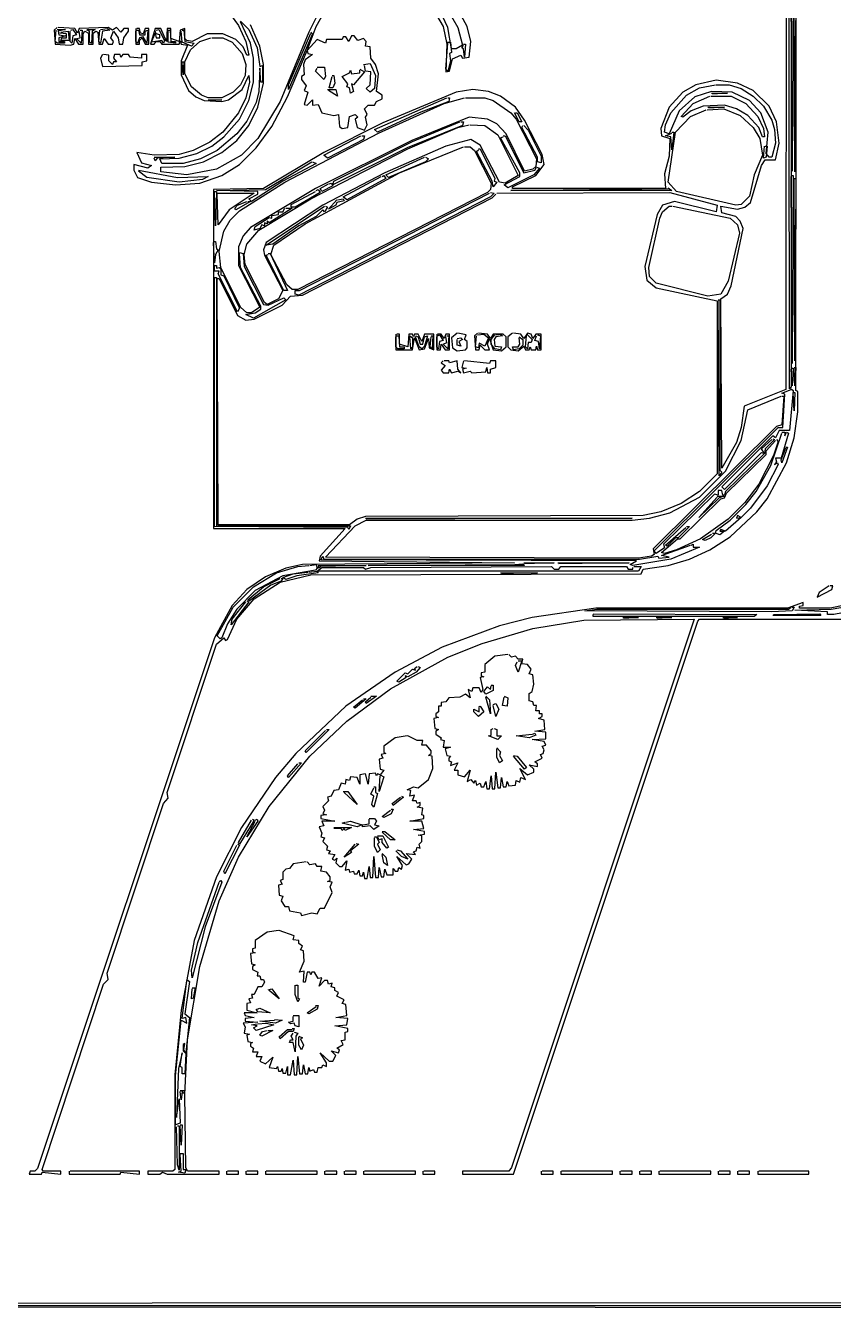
# Model space of a CAD drawing. Header units: metres. Extents: x 58 to 3505, y 58 to 2462.
# Drawn here: x 1364 to 2236, y 58 to 1442 of the extents above; entities that cross this region are included whole.
import ezdxf

# ---------------------------------------------------------------- set-up
doc = ezdxf.new("R2010")
doc.units = ezdxf.units.M

msp = doc.modelspace()

# ---------------------------------------------------------------- linework, layer by layer
at = {"layer": 'VETORIAL'}
for points in [[(2287, 2462), (58, 2460), (58, 59), (2940, 58), (2942, 60), (2942, 2459), (2937, 2462), (2288, 2462)], [(62, 2457), (2936, 2458), (2938, 2456), (2938, 63), (63, 62), (62, 2456)], [(2186, 2076), (2185, 1049), (2140, 1031), (2137, 1008), (2132, 992), (2116, 964), (2115, 1147), (2122, 1152), (2126, 1161), (2139, 1223), (2136, 1231), (2131, 1236), (2116, 1240), (2115, 1247), (2133, 1244), (2141, 1246), (2147, 1251), (2159, 1291), (2163, 1297), (2174, 1297), (2178, 1315), (2175, 1338), (2167, 1355), (2150, 1372), (2133, 1380), (2110, 1383), (2088, 1378), (2074, 1370), (2059, 1354), (2050, 1331), (2051, 1323), (2060, 1320), (2059, 1301), (2054, 1282), (2055, 1266), (1890, 1266), (1890, 1268), (1915, 1280), (1924, 1292), (1922, 1303), (1903, 1340), (1893, 1354), (1877, 1366), (1864, 1371), (1847, 1373), (1829, 1370), (1750, 1337), (1686, 1305), (1621, 1266), (1567, 1265), (1567, 899), (1709, 899), (1682, 869), (1681, 864), (1892, 862), (1663, 860), (1645, 856), (1623, 847), (1603, 833), (1587, 816), (1568, 781), (1377, 208), (1374, 205), (1369, 205), (1368, 202), (1381, 202), (1382, 204), (1402, 202), (1402, 205), (1383, 205), (1382, 207), (1448, 407), (1453, 412), (1452, 419), (1513, 602), (1518, 608), (1517, 614), (1570, 774), (1578, 781), (1580, 778), (1582, 779), (1592, 801), (1611, 823), (1639, 841), (1672, 849), (2029, 850), (2031, 855), (2058, 859), (2081, 866), (2103, 876), (2125, 890), (2154, 917), (2165, 931), (2186, 970), (2194, 997), (2198, 1025), (2198, 1047), (2196, 1048), (2197, 2093)], [(2188, 2070), (2191, 2069), (2191, 1052), (2189, 1050), (2188, 2069)], [(1802, 1463), (1815, 1441), (1819, 1422), (1818, 1392), (1822, 1393), (1825, 1406), (1834, 1410), (1836, 1407), (1843, 1408), (1845, 1425), (1841, 1441), (1792, 1531)], [(1793, 1506), (1831, 1440), (1836, 1421), (1829, 1417), (1824, 1417), (1820, 1440), (1811, 1459)], [(2194, 1481), (2196, 1481), (2195, 1284), (2194, 1480)], [(2191, 1480), (2193, 1480), (2192, 1285), (2191, 1479)], [(1583, 1457), (1594, 1442), (1602, 1425), (1605, 1410), (1603, 1410), (1599, 1419), (1591, 1427), (1577, 1433), (1560, 1433), (1544, 1425), (1538, 1426), (1536, 1428), (1536, 1439), (1531, 1437), (1530, 1425), (1521, 1428), (1521, 1439), (1517, 1439), (1516, 1425), (1510, 1439), (1504, 1439), (1499, 1422), (1503, 1422), (1505, 1425), (1509, 1425), (1511, 1422), (1530, 1422), (1531, 1426), (1532, 1422), (1539, 1421), (1532, 1404), (1532, 1389), (1540, 1372), (1548, 1365), (1557, 1361), (1576, 1360), (1583, 1362), (1598, 1373), (1605, 1388), (1606, 1381), (1602, 1364), (1594, 1348), (1577, 1327), (1563, 1316), (1545, 1307), (1530, 1303), (1503, 1302), (1484, 1305), (1489, 1294), (1500, 1291), (1496, 1288), (1481, 1292), (1481, 1286), (1485, 1278), (1500, 1273), (1526, 1270), (1552, 1272), (1576, 1280), (1595, 1292), (1613, 1310), (1630, 1333), (1647, 1365), (1668, 1415), (1669, 1412), (1674, 1411), (1666, 1405), (1664, 1400), (1665, 1389), (1662, 1387), (1662, 1384), (1667, 1377), (1665, 1372), (1669, 1370), (1665, 1357), (1668, 1356), (1674, 1362), (1674, 1356), (1680, 1357), (1684, 1348), (1697, 1345), (1702, 1346), (1703, 1333), (1706, 1331), (1712, 1332), (1714, 1344), (1720, 1346), (1723, 1343), (1720, 1341), (1722, 1332), (1730, 1329), (1733, 1335), (1731, 1343), (1733, 1346), (1730, 1352), (1734, 1356), (1741, 1356), (1743, 1360), (1749, 1363), (1749, 1367), (1743, 1371), (1745, 1390), (1742, 1400), (1737, 1407), (1736, 1419), (1731, 1420), (1732, 1425), (1729, 1428), (1723, 1426), (1719, 1431), (1716, 1431), (1713, 1425), (1710, 1430), (1707, 1430), (1706, 1427), (1689, 1427), (1688, 1423), (1679, 1427), (1668, 1415), (1678, 1441), (1692, 1466)], [(1684, 1463), (1670, 1435), (1639, 1360), (1615, 1320), (1597, 1302), (1570, 1287), (1538, 1281), (1510, 1284), (1510, 1289), (1536, 1290), (1556, 1295), (1576, 1305), (1592, 1318), (1605, 1334), (1615, 1354), (1621, 1380), (1621, 1400), (1617, 1420), (1607, 1443)], [(1398, 1440), (1395, 1437), (1396, 1422), (1412, 1421), (1416, 1422), (1417, 1428), (1421, 1422), (1426, 1422), (1426, 1433), (1428, 1436), (1432, 1434), (1432, 1422), (1437, 1422), (1437, 1434), (1440, 1436), (1442, 1435), (1443, 1422), (1447, 1422), (1449, 1428), (1453, 1422), (1458, 1422), (1459, 1425), (1456, 1429), (1459, 1436), (1464, 1429), (1465, 1422), (1469, 1422), (1470, 1429), (1475, 1436), (1475, 1439), (1470, 1439), (1467, 1435), (1462, 1440), (1458, 1437), (1453, 1440), (1422, 1439), (1420, 1434), (1417, 1439), (1399, 1440)], [(1596, 1447), (1605, 1438), (1614, 1418), (1617, 1398), (1620, 1399), (1620, 1381), (1618, 1381), (1617, 1396), (1616, 1371), (1613, 1359), (1603, 1339), (1592, 1325), (1571, 1307), (1553, 1298), (1534, 1293), (1511, 1293), (1509, 1298), (1530, 1299), (1549, 1304), (1565, 1312), (1578, 1322), (1595, 1341), (1605, 1361), (1610, 1381), (1610, 1407), (1607, 1423), (1596, 1446)], [(1398, 1438), (1407, 1438), (1399, 1436), (1400, 1432), (1407, 1431), (1400, 1429), (1400, 1425), (1406, 1425), (1406, 1423), (1398, 1423), (1396, 1425), (1397, 1437)], [(1402, 1435), (1410, 1436), (1411, 1426), (1402, 1426), (1403, 1429), (1408, 1429), (1408, 1433), (1401, 1434)], [(1413, 1437), (1415, 1438), (1419, 1432), (1415, 1431), (1414, 1423), (1412, 1425), (1412, 1436)], [(1423, 1437), (1425, 1437), (1424, 1423), (1419, 1428), (1423, 1429), (1422, 1436)], [(1430, 1438), (1439, 1438), (1436, 1436), (1435, 1423), (1433, 1424), (1433, 1436), (1430, 1437)], [(1445, 1438), (1452, 1439), (1455, 1437), (1447, 1436), (1445, 1423), (1443, 1425), (1444, 1437)], [(1483, 1439), (1483, 1422), (1487, 1422), (1487, 1426), (1490, 1429), (1493, 1422), (1497, 1422), (1497, 1439), (1493, 1439), (1491, 1433), (1488, 1434), (1487, 1439), (1484, 1439)], [(1484, 1437), (1486, 1437), (1487, 1432), (1493, 1432), (1493, 1436), (1496, 1437), (1495, 1423), (1491, 1430), (1487, 1429), (1485, 1423), (1483, 1425), (1483, 1436)], [(1505, 1437), (1508, 1438), (1514, 1426), (1513, 1423), (1511, 1426), (1500, 1424), (1504, 1434), (1505, 1429), (1509, 1429), (1509, 1432), (1505, 1433), (1504, 1436)], [(1518, 1437), (1520, 1437), (1521, 1425), (1526, 1425), (1526, 1423), (1518, 1424), (1518, 1436)], [(1533, 1437), (1535, 1437), (1536, 1425), (1546, 1423), (1543, 1420), (1533, 1424), (1532, 1436)], [(1565, 1429), (1577, 1429), (1587, 1424), (1598, 1412), (1602, 1400), (1601, 1388), (1596, 1378), (1588, 1370), (1576, 1364), (1561, 1364), (1554, 1367), (1543, 1376), (1536, 1390), (1536, 1403), (1542, 1416), (1552, 1425), (1564, 1429)], [(1672, 1435), (1674, 1433), (1648, 1373), (1648, 1378), (1672, 1434)], [(1819, 1424), (1823, 1424), (1824, 1413), (1822, 1412), (1823, 1404), (1820, 1393), (1818, 1395), (1820, 1423)], [(1837, 1422), (1839, 1422), (1838, 1408), (1837, 1417), (1835, 1418), (1837, 1421)], [(1447, 1411), (1445, 1407), (1447, 1398), (1490, 1399), (1490, 1403), (1495, 1404), (1495, 1411), (1489, 1411), (1489, 1407), (1477, 1408), (1475, 1411), (1469, 1411), (1467, 1408), (1466, 1411), (1460, 1411), (1459, 1407), (1462, 1403), (1459, 1403), (1458, 1400), (1454, 1404), (1454, 1410), (1448, 1411)], [(1533, 1403), (1535, 1403), (1534, 1389), (1533, 1402)], [(1729, 1400), (1736, 1401), (1742, 1388), (1741, 1374), (1736, 1370), (1732, 1374), (1736, 1378), (1737, 1392), (1731, 1393), (1730, 1399)], [(1679, 1397), (1687, 1397), (1688, 1387), (1686, 1384), (1677, 1393), (1679, 1396)], [(1695, 1388), (1697, 1388), (1698, 1380), (1696, 1375), (1692, 1375), (1695, 1387)], [(1725, 1395), (1730, 1392), (1718, 1378), (1716, 1379), (1718, 1371), (1715, 1369), (1714, 1375), (1711, 1376), (1712, 1379), (1706, 1387), (1714, 1391), (1715, 1394), (1716, 1390), (1725, 1391), (1725, 1394)], [(1690, 1373), (1699, 1373), (1701, 1366), (1691, 1372)], [(2110, 1378), (2124, 1378), (2137, 1374), (2150, 1366), (2161, 1355), (2170, 1340), (2173, 1330), (2174, 1315), (2170, 1300), (2167, 1300), (2164, 1304), (2166, 1327), (2158, 1348), (2146, 1361), (2127, 1370), (2105, 1371), (2087, 1365), (2070, 1350), (2059, 1325), (2054, 1327), (2055, 1335), (2061, 1348), (2078, 1367), (2092, 1375), (2109, 1378)], [(1561, 1362), (1576, 1362), (1562, 1361)], [(1839, 1364), (1860, 1364), (1869, 1361), (1888, 1348), (1894, 1341), (1916, 1298), (1915, 1290), (1912, 1287), (1903, 1285), (1883, 1325), (1873, 1336), (1863, 1341), (1843, 1343), (1781, 1318), (1677, 1266), (1607, 1224), (1599, 1215), (1594, 1203), (1594, 1183), (1617, 1138), (1608, 1132), (1603, 1132), (1596, 1138), (1575, 1181), (1573, 1198), (1578, 1220), (1585, 1232), (1595, 1242), (1644, 1273), (1745, 1326), (1816, 1358), (1838, 1364)], [(1820, 1364), (1822, 1364), (1821, 1360), (1789, 1348), (1744, 1327), (1741, 1330), (1819, 1364)], [(2104, 1366), (2126, 1366), (2142, 1358), (2155, 1344), (2161, 1331), (2162, 1322), (2160, 1322), (2156, 1332), (2144, 1345), (2132, 1352), (2119, 1356), (2096, 1355), (2083, 1350), (2074, 1343), (2072, 1344), (2085, 1358), (2103, 1366)], [(2105, 1369), (2122, 1369), (2106, 1368)], [(1893, 1348), (1895, 1348), (1900, 1338), (1897, 1338), (1892, 1348)], [(2100, 1351), (2118, 1352), (2136, 1345), (2150, 1332), (2157, 1320), (2160, 1302), (2151, 1281), (2146, 1258), (2137, 1249), (2131, 1248), (2067, 1263), (2058, 1273), (2066, 1327), (2082, 1344), (2099, 1351)], [(2101, 1354), (2119, 1354), (2102, 1353)], [(1844, 1335), (1860, 1334), (1874, 1324), (1896, 1280), (1882, 1272), (1876, 1273), (1855, 1313), (1845, 1319), (1818, 1312), (1752, 1283), (1685, 1248), (1624, 1208), (1621, 1200), (1622, 1194), (1642, 1156), (1637, 1147), (1625, 1141), (1622, 1143), (1601, 1184), (1600, 1195), (1603, 1206), (1616, 1221), (1672, 1255), (1777, 1309), (1831, 1332), (1843, 1335)], [(1834, 1338), (1837, 1338), (1836, 1334), (1776, 1310), (1696, 1270), (1697, 1274), (1782, 1317), (1833, 1338)], [(1902, 1334), (1907, 1329), (1921, 1301), (1921, 1294), (1917, 1295), (1917, 1300), (1900, 1332), (1901, 1334)], [(1727, 1323), (1730, 1323), (1729, 1319), (1690, 1299), (1686, 1302), (1726, 1323)], [(1880, 1323), (1882, 1323), (1902, 1283), (1914, 1286), (1916, 1289), (1919, 1288), (1913, 1281), (1885, 1267), (1881, 1270), (1898, 1279), (1898, 1283), (1877, 1321), (1880, 1322)], [(2062, 1327), (2064, 1327), (2062, 1308), (2061, 1322), (2055, 1323), (2062, 1326)], [(1838, 1311), (1844, 1311), (1849, 1307), (1867, 1272), (1866, 1265), (1863, 1262), (1658, 1157), (1652, 1157), (1646, 1162), (1629, 1195), (1632, 1205), (1666, 1228), (1768, 1283), (1837, 1311)], [(1853, 1309), (1855, 1309), (1871, 1277), (1870, 1274), (1873, 1273), (1869, 1268), (1868, 1274), (1851, 1306), (1853, 1308)], [(2163, 1312), (2165, 1312), (2164, 1300), (2161, 1299), (2162, 1312)], [(1503, 1300), (1525, 1300), (1506, 1299), (1504, 1296), (1503, 1299)], [(1674, 1295), (1678, 1293), (1642, 1274), (1608, 1252), (1605, 1255), (1615, 1260), (1615, 1263), (1570, 1264), (1623, 1265), (1673, 1295)], [(1796, 1300), (1799, 1298), (1796, 1295), (1756, 1278), (1753, 1281), (1795, 1300)], [(1486, 1286), (1528, 1278), (1561, 1279), (1555, 1276), (1530, 1273), (1495, 1278), (1486, 1285)], [(1749, 1279), (1751, 1280), (1753, 1277), (1711, 1254), (1707, 1257), (1748, 1279)], [(2191, 1280), (2193, 1280), (2192, 1077), (2191, 1279)], [(2194, 1277), (2196, 1277), (2195, 1080), (2194, 1276)], [(1568, 1263), (1570, 1263), (1569, 1226), (1568, 1262)], [(1873, 1261), (2060, 1262), (2111, 1248), (2110, 1241), (2065, 1252), (2052, 1248), (2046, 1238), (2033, 1182), (2035, 1167), (2045, 1159), (2111, 1145), (2111, 958), (2092, 939), (2072, 926), (2050, 917), (2031, 913), (1731, 912), (1722, 909), (1714, 903), (1572, 903), (1571, 1169), (1573, 1169), (1593, 1129), (1602, 1124), (1611, 1125), (1641, 1140), (1650, 1150), (1663, 1151), (1868, 1256), (1872, 1260)], [(1571, 1261), (1611, 1261), (1584, 1243), (1572, 1227), (1571, 1260)], [(1678, 1264), (1680, 1265), (1682, 1262), (1655, 1246), (1651, 1246), (1651, 1249), (1677, 1263)], [(1866, 1262), (1870, 1261), (1866, 1257), (1659, 1151), (1655, 1152), (1655, 1156), (1660, 1156), (1865, 1261)], [(1692, 1271), (1694, 1272), (1696, 1269), (1684, 1263), (1682, 1266), (1691, 1271)], [(2058, 1267), (2062, 1264), (1888, 1264), (2058, 1266)], [(1604, 1252), (1607, 1252), (1591, 1243), (1590, 1245), (1593, 1248), (1603, 1252)], [(1688, 1247), (1690, 1246), (1687, 1241), (1685, 1243), (1678, 1236), (1659, 1226), (1631, 1206), (1624, 1205), (1687, 1247)], [(1701, 1254), (1707, 1255), (1708, 1253), (1700, 1251), (1699, 1248), (1691, 1244), (1700, 1254)], [(2063, 1247), (2125, 1234), (2133, 1227), (2135, 1218), (2123, 1166), (2115, 1152), (2101, 1150), (2045, 1164), (2038, 1171), (2037, 1181), (2049, 1234), (2052, 1241), (2059, 1247), (2062, 1247)], [(1645, 1245), (1652, 1245), (1627, 1229), (1625, 1231), (1625, 1228), (1622, 1229), (1622, 1226), (1619, 1227), (1617, 1223), (1611, 1221), (1612, 1225), (1627, 1235), (1630, 1234), (1630, 1237), (1637, 1238), (1637, 1241), (1642, 1241), (1644, 1245)], [(1567, 1209), (1569, 1209), (1570, 1201), (1572, 1200), (1569, 1195), (1568, 1186), (1567, 1208)], [(1595, 1197), (1599, 1196), (1600, 1182), (1621, 1141), (1626, 1140), (1643, 1148), (1645, 1146), (1610, 1126), (1602, 1130), (1612, 1132), (1618, 1136), (1618, 1139), (1596, 1181), (1595, 1196)], [(1626, 1196), (1628, 1196), (1647, 1156), (1643, 1156), (1624, 1194), (1626, 1195)], [(1568, 1183), (1570, 1183), (1570, 1180), (1573, 1181), (1575, 1179), (1575, 1173), (1578, 1172), (1595, 1137), (1593, 1133), (1572, 1174), (1573, 1177), (1568, 1177), (1568, 1182)], [(1568, 1170), (1570, 1170), (1570, 902), (1715, 902), (1713, 898), (1712, 900), (1568, 901), (1568, 1169)], [(2112, 1146), (2114, 1146), (2114, 962), (2116, 960), (2113, 956), (2112, 1145)], [(1764, 1109), (1764, 1092), (1782, 1092), (1784, 1105), (1789, 1092), (1795, 1093), (1799, 1104), (1800, 1094), (1805, 1092), (1805, 1109), (1795, 1109), (1792, 1101), (1788, 1109), (1784, 1109), (1783, 1106), (1782, 1109), (1778, 1109), (1777, 1095), (1768, 1098), (1768, 1109), (1765, 1109)], [(1808, 1109), (1808, 1092), (1812, 1092), (1813, 1098), (1817, 1092), (1822, 1092), (1822, 1109), (1818, 1109), (1816, 1104), (1813, 1109), (1809, 1109)], [(1809, 1107), (1811, 1108), (1815, 1102), (1811, 1101), (1810, 1093), (1808, 1095), (1808, 1106)], [(1830, 1110), (1824, 1105), (1825, 1094), (1830, 1091), (1839, 1092), (1841, 1094), (1841, 1101), (1838, 1103), (1840, 1108), (1831, 1110)], [(1852, 1110), (1849, 1107), (1850, 1092), (1854, 1092), (1855, 1097), (1860, 1092), (1865, 1092), (1863, 1098), (1865, 1104), (1869, 1092), (1878, 1091), (1883, 1095), (1883, 1106), (1880, 1109), (1869, 1109), (1866, 1104), (1863, 1109), (1853, 1110)], [(1852, 1108), (1859, 1109), (1864, 1105), (1860, 1096), (1854, 1099), (1853, 1094), (1850, 1095), (1851, 1107)], [(1872, 1108), (1877, 1109), (1879, 1107), (1872, 1106), (1870, 1103), (1871, 1096), (1878, 1095), (1877, 1092), (1871, 1093), (1867, 1098), (1867, 1103), (1871, 1108)], [(1890, 1110), (1885, 1106), (1885, 1095), (1888, 1092), (1896, 1091), (1902, 1096), (1904, 1092), (1908, 1092), (1909, 1095), (1910, 1092), (1915, 1092), (1916, 1096), (1917, 1092), (1921, 1092), (1921, 1109), (1915, 1109), (1912, 1104), (1910, 1109), (1906, 1110), (1902, 1104), (1899, 1109), (1891, 1110)], [(1906, 1108), (1911, 1103), (1910, 1100), (1907, 1100), (1906, 1093), (1904, 1095), (1905, 1107)], [(1917, 1108), (1920, 1107), (1919, 1093), (1918, 1101), (1914, 1102), (1916, 1107)], [(1765, 1107), (1767, 1107), (1768, 1095), (1773, 1095), (1773, 1093), (1766, 1093), (1764, 1095), (1764, 1106)], [(1779, 1107), (1782, 1105), (1782, 1095), (1780, 1093), (1779, 1106)], [(1785, 1107), (1788, 1106), (1790, 1098), (1793, 1098), (1795, 1106), (1798, 1107), (1795, 1096), (1792, 1093), (1789, 1095), (1785, 1106)], [(1802, 1107), (1804, 1107), (1803, 1093), (1801, 1095), (1802, 1106)], [(1819, 1107), (1821, 1107), (1820, 1093), (1815, 1098), (1819, 1100), (1818, 1106)], [(1830, 1104), (1834, 1105), (1836, 1103), (1832, 1101), (1834, 1096), (1830, 1097), (1830, 1103)], [(1897, 1106), (1901, 1103), (1901, 1097), (1897, 1093), (1891, 1092), (1890, 1095), (1896, 1095), (1898, 1098), (1897, 1105)], [(1815, 1080), (1813, 1078), (1817, 1075), (1813, 1070), (1815, 1067), (1821, 1067), (1822, 1071), (1824, 1067), (1831, 1069), (1834, 1067), (1831, 1071), (1830, 1080), (1822, 1078), (1821, 1080), (1816, 1080)], [(1837, 1080), (1835, 1073), (1840, 1072), (1836, 1071), (1837, 1067), (1844, 1069), (1846, 1067), (1861, 1068), (1862, 1073), (1863, 1067), (1866, 1067), (1866, 1071), (1872, 1073), (1872, 1080), (1866, 1080), (1865, 1077), (1838, 1080)], [(2191, 1072), (2193, 1072), (2192, 1053), (2191, 1071)], [(2194, 1073), (2196, 1073), (2195, 1053), (2194, 1072)], [(2181, 1042), (2183, 1042), (2181, 1011), (2175, 1009), (2042, 877), (2043, 871), (2040, 869), (2026, 867), (1688, 868), (1720, 902), (1732, 908), (2019, 908), (2038, 910), (2060, 916), (2092, 933), (2120, 961), (2137, 994), (2144, 1027), (2180, 1042)], [(2191, 1050), (2193, 1048), (2189, 1005), (2178, 1005), (2174, 997), (2171, 999), (2116, 944), (2119, 941), (2159, 981), (2162, 980), (2120, 939), (2119, 935), (2117, 935), (2116, 940), (2112, 940), (2112, 935), (2108, 936), (2053, 882), (2054, 878), (2045, 872), (2043, 875), (2177, 1008), (2182, 1008), (2184, 1044), (2181, 1045), (2191, 1049)], [(2193, 1046), (2195, 1046), (2194, 1026), (2193, 1045)], [(2181, 1003), (2184, 1003), (2184, 999), (2186, 1003), (2188, 1002), (2180, 975), (2174, 975), (2175, 971), (2173, 968), (2176, 970), (2177, 968), (2165, 945), (2147, 921), (2137, 911), (2133, 913), (2132, 910), (2137, 911), (2120, 896), (2115, 898), (2114, 896), (2119, 896), (2114, 892), (2109, 894), (2110, 897), (2125, 908), (2142, 925), (2153, 939), (2169, 967), (2181, 1002)], [(2175, 995), (2177, 993), (2172, 978), (2156, 947), (2141, 927), (2123, 909), (2093, 888), (2067, 876), (2054, 872), (2051, 873), (2068, 888), (2071, 888), (2115, 931), (2119, 932), (2121, 937), (2164, 979), (2164, 983), (2174, 994)], [(2171, 996), (2173, 995), (2163, 985), (2162, 980), (2159, 985), (2170, 995)], [(2185, 987), (2187, 987), (2181, 970), (2180, 973), (2185, 986)], [(2111, 934), (2118, 934), (2113, 932), (2091, 911), (2111, 933)], [(1731, 910), (2019, 910), (1732, 909)], [(2078, 901), (2081, 901), (2069, 889), (2066, 889), (2057, 880), (2055, 881), (2077, 900)], [(2106, 894), (2109, 894), (2104, 889), (2098, 886), (2095, 887), (2105, 893)], [(2083, 881), (2085, 882), (2085, 879), (2092, 879), (2061, 866), (2020, 859), (2017, 860), (2024, 864), (1683, 865), (1685, 869), (1686, 866), (2027, 866), (2047, 869), (2048, 867), (2059, 868), (2051, 870), (2082, 881)], [(1671, 859), (1678, 860), (1679, 856), (1677, 854), (1642, 848), (1612, 832), (1592, 812), (1582, 796), (1576, 781), (1574, 780), (1571, 783), (1588, 814), (1610, 836), (1635, 851), (1658, 858), (1670, 859)], [(1680, 859), (1732, 859), (1682, 858), (1681, 856), (1680, 858)], [(1892, 860), (1901, 861), (1903, 859), (1734, 859), (1891, 860)], [(1902, 862), (1935, 862), (1903, 861)], [(1939, 862), (2016, 862), (1940, 861)], [(1640, 845), (1642, 845), (1640, 842), (1629, 838), (1606, 821), (1604, 822), (1621, 836), (1639, 845)], [(1670, 852), (1679, 853), (1680, 851), (1657, 848), (1645, 844), (1642, 846), (1653, 850), (1669, 852)], [(2021, 858), (2029, 858), (2026, 853), (1679, 853), (1684, 857), (1729, 857), (1731, 855), (1737, 857), (1932, 858), (1935, 855), (1940, 855), (1942, 858), (2013, 858), (2015, 855), (2020, 855), (2020, 857)], [(1877, 851), (1917, 851), (1878, 850)], [(2322, 848), (2324, 849), (2328, 845), (2310, 832), (2290, 821), (2267, 812), (2237, 806), (2230, 806), (2230, 809), (2195, 811), (2234, 812), (2257, 816), (2293, 829), (2321, 847)], [(2232, 837), (2221, 830), (2219, 825), (2235, 833), (2236, 837), (2233, 837)], [(2263, 819), (2233, 813), (2200, 813), (2200, 815), (2204, 816), (2204, 819), (2187, 813), (1980, 813), (1911, 803), (1876, 794), (1814, 771), (1763, 744), (1710, 707), (1656, 656), (1634, 630), (1597, 576), (1570, 523), (1546, 454), (1532, 379), (1525, 309), (1525, 207), (1523, 205), (1496, 205), (1496, 202), (1509, 202), (1512, 204), (1517, 202), (1573, 202), (1573, 205), (1539, 205), (1537, 209), (1536, 288), (1539, 347), (1552, 426), (1573, 497), (1594, 544), (1627, 599), (1671, 653), (1711, 691), (1758, 726), (1820, 760), (1857, 775), (1912, 791), (1967, 800), (2086, 801), (1889, 209), (1886, 205), (1836, 205), (1836, 202), (1891, 202), (2090, 799), (2092, 801), (2247, 801)], [(1603, 821), (1605, 820), (1586, 795), (1587, 801), (1602, 820)], [(2192, 814), (2194, 814), (2192, 810), (2170, 809), (1968, 810), (1981, 812), (2188, 812), (2191, 814)], [(1977, 807), (2154, 806), (2151, 804), (1977, 804), (1977, 806)], [(2009, 803), (2026, 803), (2010, 802)], [(2045, 803), (2062, 803), (2046, 802)], [(2117, 803), (2133, 803), (2118, 802)], [(2172, 806), (2222, 807), (2223, 805), (2171, 805)], [(1885, 763), (1871, 761), (1860, 752), (1860, 744), (1856, 743), (1856, 740), (1859, 739), (1855, 738), (1858, 725), (1856, 722), (1854, 727), (1847, 727), (1846, 723), (1842, 725), (1844, 716), (1839, 720), (1833, 717), (1821, 716), (1818, 712), (1813, 711), (1813, 707), (1810, 707), (1810, 701), (1807, 699), (1807, 696), (1810, 695), (1805, 694), (1806, 683), (1810, 682), (1807, 680), (1807, 677), (1813, 673), (1812, 671), (1816, 670), (1815, 663), (1823, 663), (1817, 661), (1819, 654), (1823, 653), (1821, 651), (1821, 648), (1824, 647), (1823, 643), (1831, 646), (1827, 638), (1831, 638), (1831, 633), (1838, 631), (1844, 638), (1841, 626), (1845, 628), (1848, 624), (1850, 627), (1851, 622), (1855, 624), (1856, 620), (1859, 620), (1861, 626), (1862, 618), (1865, 618), (1867, 632), (1868, 618), (1871, 618), (1872, 636), (1874, 619), (1877, 619), (1878, 630), (1880, 620), (1883, 620), (1884, 626), (1886, 621), (1893, 622), (1894, 627), (1898, 625), (1899, 630), (1904, 628), (1898, 640), (1906, 633), (1913, 636), (1913, 639), (1908, 644), (1917, 642), (1917, 645), (1914, 647), (1922, 651), (1920, 655), (1923, 656), (1924, 660), (1922, 664), (1926, 665), (1924, 669), (1911, 671), (1926, 672), (1926, 679), (1914, 680), (1925, 682), (1924, 692), (1918, 694), (1922, 696), (1922, 699), (1919, 699), (1919, 702), (1915, 702), (1916, 708), (1913, 708), (1912, 712), (1908, 713), (1908, 721), (1911, 723), (1913, 731), (1912, 741), (1908, 742), (1910, 747), (1906, 752), (1900, 753), (1901, 758), (1896, 758), (1893, 761), (1889, 760), (1886, 763)], [(1788, 750), (1790, 749), (1786, 744), (1777, 739), (1774, 740), (1775, 738), (1767, 733), (1765, 734), (1774, 743), (1777, 742), (1782, 747), (1785, 746), (1784, 748), (1787, 750)], [(1896, 756), (1900, 756), (1896, 744), (1893, 751), (1895, 755)], [(1867, 730), (1869, 730), (1869, 724), (1861, 720), (1859, 723), (1863, 728), (1866, 725), (1867, 729)], [(1729, 715), (1732, 715), (1720, 705), (1718, 706), (1728, 714)], [(1737, 718), (1743, 718), (1732, 710), (1731, 712), (1737, 717)], [(1853, 706), (1855, 707), (1859, 701), (1853, 696), (1848, 701), (1848, 704), (1854, 701), (1854, 705)], [(1861, 718), (1865, 714), (1866, 699), (1861, 717)], [(1869, 709), (1872, 710), (1875, 704), (1872, 696), (1869, 708)], [(1881, 718), (1885, 716), (1884, 707), (1879, 708), (1881, 717)], [(1689, 682), (1692, 682), (1667, 657), (1666, 659), (1688, 681)], [(1870, 683), (1873, 682), (1873, 675), (1878, 675), (1874, 671), (1864, 675), (1867, 676), (1867, 682), (1869, 683)], [(1776, 675), (1763, 673), (1751, 664), (1751, 657), (1753, 656), (1748, 655), (1750, 651), (1746, 650), (1747, 639), (1751, 638), (1747, 633), (1744, 634), (1743, 632), (1742, 635), (1735, 634), (1734, 623), (1731, 634), (1725, 633), (1725, 623), (1722, 630), (1715, 631), (1714, 627), (1710, 628), (1709, 623), (1705, 624), (1702, 617), (1697, 616), (1694, 610), (1690, 609), (1691, 605), (1685, 599), (1687, 595), (1685, 591), (1689, 590), (1683, 589), (1683, 586), (1698, 583), (1684, 583), (1686, 578), (1681, 577), (1684, 570), (1683, 566), (1687, 565), (1685, 561), (1690, 556), (1689, 552), (1693, 551), (1691, 548), (1698, 547), (1695, 542), (1698, 541), (1700, 543), (1699, 538), (1703, 534), (1706, 534), (1711, 540), (1709, 530), (1713, 531), (1714, 528), (1718, 529), (1719, 526), (1722, 526), (1724, 530), (1725, 524), (1728, 524), (1729, 528), (1730, 521), (1733, 521), (1735, 534), (1736, 522), (1739, 522), (1740, 545), (1742, 522), (1745, 522), (1746, 533), (1748, 523), (1751, 523), (1752, 531), (1754, 525), (1761, 525), (1761, 532), (1763, 529), (1766, 529), (1767, 533), (1770, 531), (1771, 535), (1765, 545), (1775, 536), (1778, 537), (1781, 542), (1775, 548), (1785, 547), (1783, 550), (1786, 551), (1787, 555), (1790, 554), (1789, 558), (1792, 561), (1792, 567), (1788, 568), (1795, 569), (1795, 572), (1783, 574), (1794, 575), (1792, 583), (1779, 583), (1794, 586), (1794, 589), (1792, 590), (1793, 597), (1787, 598), (1790, 600), (1790, 603), (1787, 602), (1786, 605), (1782, 605), (1784, 611), (1779, 610), (1780, 616), (1776, 617), (1783, 620), (1788, 619), (1799, 628), (1804, 640), (1803, 653), (1799, 654), (1802, 656), (1802, 659), (1797, 665), (1792, 665), (1793, 670), (1787, 670), (1777, 675)], [(1912, 677), (1914, 678), (1915, 676), (1908, 673), (1894, 675), (1911, 677)], [(1873, 662), (1877, 658), (1876, 654), (1879, 648), (1876, 646), (1873, 652), (1873, 661)], [(1891, 654), (1895, 653), (1905, 641), (1903, 639), (1891, 653)], [(1659, 646), (1662, 646), (1648, 630), (1647, 632), (1658, 645)], [(1747, 633), (1751, 631), (1746, 615), (1747, 632)], [(1707, 615), (1712, 615), (1722, 601), (1708, 614)], [(1740, 620), (1742, 620), (1742, 614), (1744, 613), (1740, 598), (1738, 601), (1740, 610), (1737, 612), (1740, 619)], [(1770, 610), (1772, 609), (1761, 600), (1760, 602), (1769, 609)], [(1759, 596), (1761, 596), (1759, 591), (1751, 587), (1749, 588), (1758, 595)], [(1609, 585), (1611, 584), (1595, 558), (1594, 560), (1608, 584)], [(1612, 584), (1614, 585), (1615, 583), (1603, 566), (1612, 583)], [(1710, 582), (1715, 583), (1727, 579), (1722, 577), (1706, 581), (1709, 582)], [(1735, 586), (1741, 586), (1743, 583), (1741, 579), (1746, 578), (1740, 574), (1736, 578), (1728, 577), (1728, 579), (1735, 580), (1735, 585)], [(1697, 576), (1716, 576), (1709, 573), (1708, 575), (1706, 573), (1705, 575), (1697, 575)], [(1749, 572), (1752, 572), (1763, 563), (1758, 563), (1749, 571)], [(1593, 558), (1595, 557), (1579, 526), (1578, 529), (1592, 557)], [(1721, 559), (1724, 558), (1715, 551), (1716, 549), (1708, 544), (1720, 558)], [(1741, 566), (1743, 566), (1746, 560), (1744, 558), (1747, 552), (1744, 549), (1741, 556), (1741, 565)], [(1744, 567), (1750, 567), (1756, 555), (1754, 554), (1749, 560), (1749, 564), (1746, 563), (1744, 566)], [(1749, 548), (1753, 544), (1755, 535), (1751, 538), (1749, 547)], [(1765, 552), (1769, 551), (1777, 542), (1770, 545), (1764, 551)], [(1667, 539), (1653, 537), (1649, 532), (1645, 531), (1642, 528), (1642, 520), (1639, 519), (1641, 515), (1637, 514), (1638, 503), (1642, 502), (1640, 497), (1644, 491), (1648, 491), (1649, 486), (1661, 484), (1662, 481), (1673, 484), (1679, 483), (1682, 489), (1687, 489), (1695, 506), (1693, 512), (1695, 517), (1690, 518), (1693, 519), (1693, 523), (1689, 528), (1683, 529), (1684, 534), (1679, 534), (1677, 537), (1671, 536), (1668, 539)], [(1573, 518), (1575, 519), (1576, 517), (1558, 469), (1544, 414), (1543, 422), (1550, 452), (1573, 517)], [(1637, 465), (1625, 463), (1612, 454), (1612, 446), (1609, 445), (1609, 442), (1612, 441), (1607, 440), (1608, 429), (1612, 428), (1609, 426), (1609, 423), (1615, 420), (1614, 416), (1617, 416), (1618, 412), (1621, 412), (1622, 409), (1619, 404), (1615, 404), (1611, 396), (1608, 396), (1609, 392), (1605, 391), (1607, 387), (1603, 386), (1603, 379), (1614, 376), (1600, 376), (1601, 373), (1611, 371), (1601, 370), (1601, 367), (1615, 366), (1599, 365), (1601, 361), (1600, 354), (1606, 353), (1603, 352), (1604, 345), (1609, 344), (1607, 343), (1607, 340), (1610, 338), (1609, 334), (1615, 334), (1613, 329), (1619, 329), (1617, 324), (1623, 321), (1631, 328), (1627, 317), (1635, 316), (1636, 318), (1637, 313), (1640, 313), (1641, 316), (1642, 311), (1645, 311), (1647, 318), (1647, 309), (1650, 309), (1653, 325), (1654, 309), (1657, 309), (1658, 329), (1660, 310), (1663, 310), (1664, 320), (1666, 310), (1669, 310), (1670, 317), (1671, 313), (1675, 315), (1676, 312), (1679, 312), (1680, 317), (1684, 317), (1685, 320), (1689, 318), (1689, 322), (1682, 333), (1692, 324), (1696, 324), (1699, 330), (1694, 335), (1702, 333), (1703, 336), (1700, 338), (1707, 342), (1705, 346), (1709, 347), (1709, 355), (1712, 356), (1712, 359), (1698, 362), (1711, 363), (1712, 370), (1699, 371), (1711, 373), (1710, 385), (1706, 386), (1708, 390), (1700, 394), (1702, 398), (1698, 400), (1698, 403), (1694, 404), (1695, 408), (1691, 407), (1690, 411), (1687, 411), (1681, 405), (1684, 414), (1680, 413), (1676, 420), (1673, 420), (1672, 417), (1671, 420), (1668, 420), (1666, 409), (1664, 409), (1665, 421), (1660, 420), (1665, 432), (1664, 443), (1661, 444), (1663, 448), (1659, 451), (1659, 454), (1653, 455), (1654, 459), (1638, 465)], [(1538, 412), (1541, 410), (1536, 375), (1541, 371), (1537, 333), (1535, 336), (1536, 343), (1534, 342), (1534, 335), (1537, 332), (1536, 310), (1533, 310), (1533, 317), (1531, 318), (1533, 333), (1529, 316), (1527, 263), (1530, 283), (1531, 257), (1526, 255), (1526, 308), (1532, 368), (1538, 365), (1537, 371), (1533, 370), (1538, 411)], [(1544, 403), (1547, 403), (1545, 392), (1543, 391), (1544, 402)], [(1626, 401), (1630, 402), (1638, 391), (1627, 400)], [(1656, 406), (1658, 406), (1658, 392), (1660, 391), (1658, 388), (1655, 396), (1655, 406)], [(1614, 380), (1617, 381), (1628, 376), (1615, 377), (1613, 380)], [(1677, 384), (1680, 384), (1679, 380), (1670, 375), (1668, 376), (1678, 383)], [(1615, 364), (1624, 365), (1632, 363), (1613, 357), (1610, 360), (1614, 362), (1608, 363), (1614, 364)], [(1633, 369), (1641, 368), (1634, 365), (1617, 367), (1633, 368)], [(1653, 373), (1659, 373), (1659, 361), (1655, 362), (1654, 365), (1650, 364), (1648, 366), (1653, 367), (1653, 372)], [(1626, 357), (1631, 357), (1619, 351), (1617, 352), (1620, 356), (1625, 357)], [(1652, 359), (1654, 359), (1653, 356), (1648, 356), (1639, 348), (1638, 350), (1647, 358), (1652, 358)], [(1654, 355), (1658, 354), (1656, 351), (1655, 334), (1653, 344), (1649, 344), (1650, 347), (1653, 347), (1651, 351), (1653, 354)], [(1659, 351), (1663, 349), (1661, 348), (1664, 341), (1662, 336), (1659, 341), (1659, 350)], [(1531, 292), (1536, 292), (1535, 289), (1533, 291), (1532, 282), (1531, 291)], [(1528, 254), (1530, 254), (1530, 206), (1528, 212), (1527, 253)], [(1531, 255), (1533, 255), (1532, 233), (1531, 254)], [(1531, 224), (1534, 224), (1534, 207), (1537, 207), (1536, 203), (1529, 204), (1532, 205), (1531, 223)], [(1411, 205), (1411, 202), (1466, 202), (1467, 204), (1487, 202), (1487, 205), (1412, 205)], [(1581, 205), (1581, 202), (1594, 202), (1594, 205), (1582, 205)], [(1602, 205), (1602, 202), (1615, 202), (1615, 205), (1603, 205)], [(1623, 205), (1623, 202), (1679, 202), (1679, 205), (1624, 205)], [(1687, 205), (1687, 202), (1700, 202), (1700, 205), (1688, 205)], [(1708, 205), (1708, 202), (1721, 202), (1721, 205), (1709, 205)], [(1729, 205), (1729, 202), (1785, 202), (1785, 205), (1730, 205)], [(1793, 205), (1793, 202), (1806, 202), (1806, 205), (1794, 205)], [(1921, 205), (1921, 202), (1934, 202), (1934, 205), (1922, 205)], [(1942, 205), (1942, 202), (1998, 202), (1998, 205), (1943, 205)], [(2006, 205), (2006, 202), (2019, 202), (2019, 205), (2007, 205)], [(2027, 205), (2027, 202), (2040, 202), (2040, 205), (2028, 205)], [(2048, 205), (2048, 202), (2104, 202), (2104, 205), (2049, 205)], [(2112, 205), (2112, 202), (2125, 202), (2125, 205), (2113, 205)], [(2133, 205), (2133, 202), (2146, 202), (2146, 205), (2134, 205)], [(2155, 205), (2155, 202), (2210, 202), (2210, 205), (2156, 205)], [(60, 60), (2940, 60), (61, 59)]]:
    msp.add_lwpolyline(points, dxfattribs=at)

doc.saveas('drawing.dxf')
